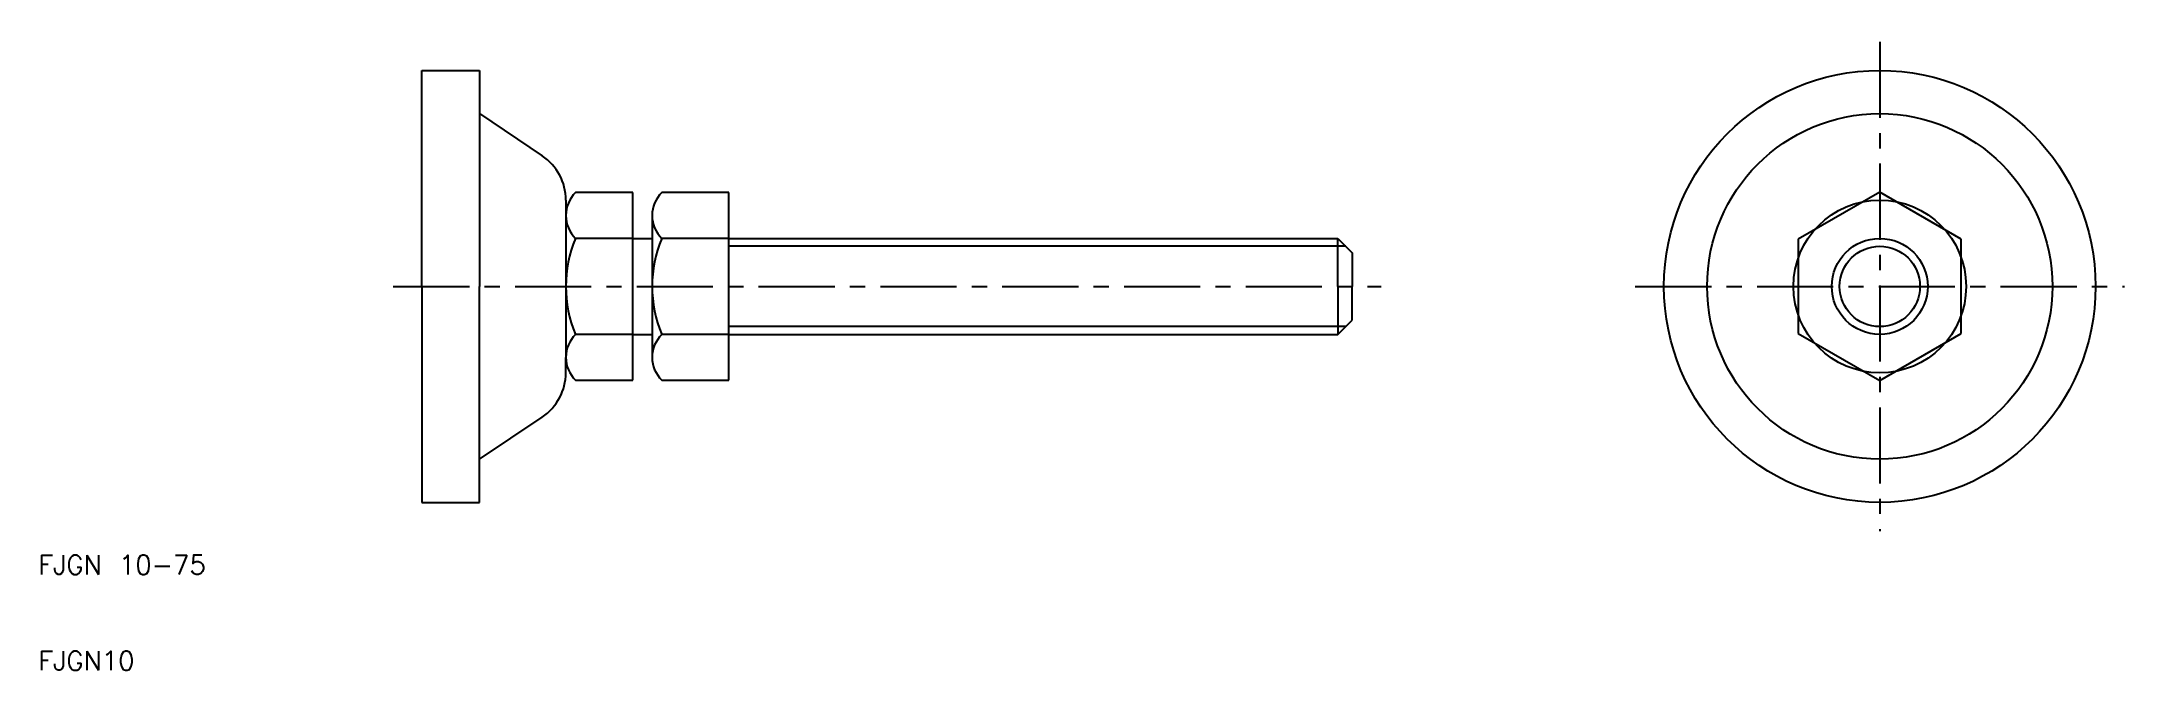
# Model space of a CAD drawing. Extents: x 10 to 227, y 10 to 75.
import ezdxf

# ---------------------------------------------------------------- set-up
doc = ezdxf.new("R2010")
doc.units = 0
doc.header["$LTSCALE"] = 0.25
doc.linetypes.add('CENTER', pattern=[50.8, 31.75, -6.35, 6.35, -6.35])
doc.layers.get('0').update_dxf_attribs({"linetype": 'CONTINUOUS'})
doc.layers.add('CENTER', color=1, linetype='CENTER')
doc.styles.get("Standard").update_dxf_attribs({"font": 'txt.shx', "bigfont": 'extfont.shx'})

msp = doc.modelspace()

# ---------------------------------------------------------------- linework, layer by layer
at = {"color": 7, "linetype": 'CONTINUOUS'}
for p, q in [((50, 50), (50, 72.5)), ((50, 72.5), (56, 72.5)), ((56, 72.5), (56, 68)), ((56, 68), (56, 50)), ((56, 68), (62.54, 63.61)), ((65, 59), (65, 57.39)), ((72, 59.77), (66, 59.77)), ((72, 40.23), (72, 59.77)), ((82, 59.77), (75, 59.77)), ((82, 40.23), (82, 59.77)), ((202, 59.81), (193.5, 54.91)), ((210.5, 54.91), (202, 59.81)), ((65, 57.39), (65, 42.61)), ((74, 57.39), (74, 42.61)), ((72, 55), (66, 55)), ((72, 55), (74, 55)), ((82, 55), (75, 55)), ((82, 55), (145.5, 55)), ((145.5, 55), (147, 53.5)), ((145.5, 50), (145.5, 55)), ((193.5, 54.91), (193.5, 45.09)), ((210.5, 45.09), (210.5, 54.91)), ((147, 53.5), (147, 50)), ((50, 50), (50, 27.5)), ((56, 32), (56, 50)), ((145.5, 50), (145.5, 45)), ((147, 46.5), (147, 50)), ((145.5, 45), (147, 46.5)), ((72, 45), (66, 45)), ((72, 45), (74, 45)), ((82, 45), (75, 45)), ((82, 45), (145.5, 45)), ((193.5, 45.09), (202, 40.19)), ((202, 40.19), (210.5, 45.09)), ((65, 41), (65, 42.61)), ((66, 40.23), (72, 40.23)), ((75, 40.23), (82, 40.23)), ((56, 32), (62.54, 36.39)), ((56, 27.5), (56, 32)), ((50, 27.5), (56, 27.5))]:
    msp.add_line(p, q, dxfattribs=at)
at = {"color": 3, "linetype": 'CONTINUOUS'}
for p, q in [((146.31, 54.19), (82, 54.19)), ((146.31, 45.81), (82, 45.81))]:
    msp.add_line(p, q, dxfattribs=at)
at = {"color": 7, "linetype": 'CONTINUOUS'}
for radius in [22.5, 18, 9, 5]:
    msp.add_circle((202, 50), radius, dxfattribs=at)
at = {"color": 3, "linetype": 'CONTINUOUS'}
msp.add_circle((202, 50), 4.19, dxfattribs=at)
at = {"color": 7, "linetype": 'CONTINUOUS'}
for centre, radius, start, end in [((59.45, 59), 5.55, 0, 56.1299), ((68.34, 57.39), 3.34, 134.5056, 180), ((77.34, 57.39), 3.34, 134.5056, 180), ((68.34, 57.39), 3.34, 180, 225.4944), ((77.34, 57.39), 3.34, 180, 225.4944), ((78, 50), 13, 157.3801, 202.6199), ((87, 50), 13, 157.3801, 202.6199), ((68.34, 42.61), 3.34, 134.5056, 180), ((77.34, 42.61), 3.34, 134.5056, 180), ((68.34, 42.61), 3.34, 180, 225.4944), ((77.34, 42.61), 3.34, 180, 225.4944), ((59.45, 41), 5.55, 303.8701, 0)]:
    msp.add_arc(centre, radius, start, end, dxfattribs=at)
at = {"layer": 'CENTER', "color": 1, "linetype": 'CENTER'}
for p, q in [((202, 75.5), (202, 24.5)), ((47, 50), (150, 50)), ((176.5, 50), (227.5, 50))]:
    msp.add_line(p, q, dxfattribs=at)

# ---------------------------------------------------------------- texts
at = {"color": 7, "linetype": 'CONTINUOUS'}
for s, p in [('FJGN 10-75', (10, 20)), ('FJGN10', (10, 10))]:
    msp.add_text(s, height=2, dxfattribs=at).set_placement(p)

doc.saveas('drawing.dxf')
